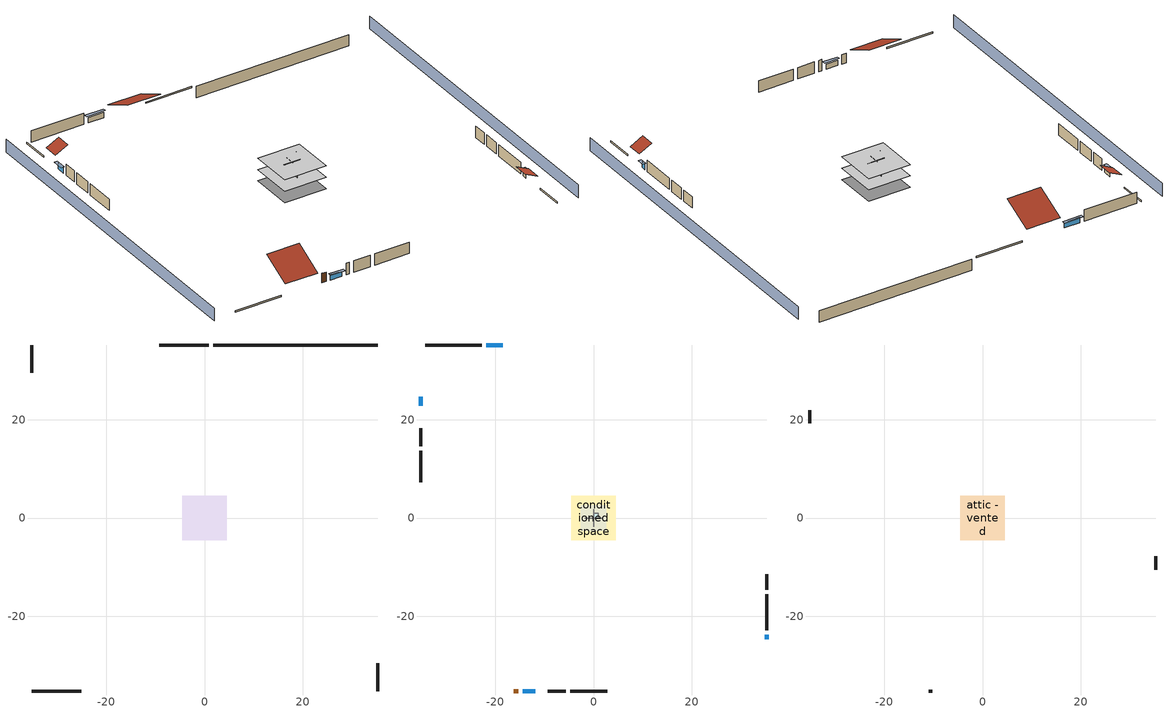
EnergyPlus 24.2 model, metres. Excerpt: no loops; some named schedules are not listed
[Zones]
basement - unconditioned
 floor foundation (Slab2 construction): -4.52,-4.52 -4.52,4.52 4.52,4.52 4.52,-4.52 z-2.13
 wall outside (RimJoist1 construction): 0.84,35.18 -9.25,35.18 z0.3:0.61
 wall outside (RimJoist2 construction): 35.18,-35.18 35.18,-29.57 z0.3:0.61
 wall outside (RimJoist3 construction): -35.18,-35.18 -25.09,-35.18 z0.3:0.61
 wall outside (RimJoist4 construction): -35.18,35.18 -35.18,29.57 z0.3:0.61
 wall foundation (FoundationWall1 construction): 35.18,35.18 1.77,35.18 z-2.13:0.3
conditioned space
 floor to basement - unconditioned (Floor2 construction): -4.52,-4.52 -4.52,4.52 4.52,4.52 4.52,-4.52 z0.3
 wall outside (AdiabaticWallConstruction 1): -16.19,-35.18 -15.28,-35.18 z0.3:2.34
 wall outside (AdiabaticWallConstruction): -18.4,35.18 -21.8,35.18 z0.3:1.43; 35.18,-24.65 35.18,-23.76 / -35.18,24.65 -35.18,22.86 z0.3:1.49; -14.35,-35.18 -11.84,-35.18 z0.3:1.4
 wall outside (Wall3 construction): -22.73,35.18 -34.25,35.18 z0.3:2.74
 wall outside (Wall4 construction): 35.18,-14.59 35.18,-11.41 z0.3:2.74
 wall outside (Wall7 construction): -4.71,-35.18 2.83,-35.18 z0.3:2.74
 wall outside (Wall8 construction): -35.18,13.71 -35.18,7.3 z0.3:2.74
 wall to garage (Wall5 construction): -1.83,0 1.83,0 z0.3:2.74
 wall to garage (Wall6 construction): 0,-1.83 0,1.83 z0.3:2.74
 window (WindowConstruction): -18.4,35.18 -21.8,35.18 z0.3:1.43
 window (WindowConstruction 1): 35.18,-24.65 35.18,-23.76 z0.3:1.49
 window (WindowConstruction 2): -14.35,-35.18 -11.84,-35.18 z0.3:1.4
 window (WindowConstruction 3): -35.18,24.65 -35.18,22.86 z0.3:1.49
 door (Door): -16.19,-35.18 -15.28,-35.18 z0.3:2.34
furnace airloop ret air zone
 floor adiabatic (AdiabaticConst): 0,0 0,1 1,1 1,0 z0
 wall adiabatic (AdiabaticConst): 0,1 0,0 1,0 1,1 0,1 z0:1
 ceiling adiabatic (AdiabaticConst): 1,0 1,1 0,1 0,0 z1
garage
 floor foundation (Slab1 construction): -2.59,-2.59 -2.59,2.59 2.59,2.59 2.59,-2.59 z0
 wall outside (Wall1 construction): 35.18,-22.83 35.18,-15.52 z0.3:2.74
 wall outside (Wall12 construction): -35.18,18.29 -35.18,14.63 z0.3:2.74
 wall outside (Wall2 construction): -9.29,-35.18 -5.63,-35.18 z0.3:2.74
attic - vented
 floor to garage (Floor1 construction): -2.59,-2.59 -2.59,2.59 2.59,2.59 2.59,-2.59 z2.74
 floor to conditioned space (Floor3 construction Reversed): -4.52,-4.52 -4.52,4.52 4.52,4.52 4.52,-4.52 z2.74
 wall outside (Wall10 construction): -35.18,21.93 -35.18,19.22 z0.3:2.74
 wall outside (Wall11 construction): -10.91,-35.18 -10.22,-35.18 z0.3:2.74
 wall outside (Wall9 construction): 35.18,-10.48 35.18,-7.77 z0.3:2.74
 roof outside (Roof1 construction): -17.47,35.18,2.74 -17.47,28.65,6.01 -10.18,28.65,6.01 -10.18,35.18,2.74
 roof outside (Roof2 construction): 35.18,-25.58,2.74 32.44,-25.58,4.11 32.44,-28.64,4.11 35.18,-28.64,2.74
 roof outside (Roof3 construction): -35.18,25.58,2.74 -32.44,25.58,4.11 -32.44,28.64,4.11 -35.18,28.64,2.74
 roof outside (Roof4 construction): -17.12,-35.18,2.74 -17.12,-28.88,5.89 -24.16,-28.88,5.89 -24.16,-35.18,2.74
shading: -39.75,35.18 -39.75,-35.18 / 39.75,-35.18 39.75,35.18 z0:2.74; -22.1,35.18 -18.1,35.18 -18.1,35.79 -22.1,35.79 z1.74; 35.18,-23.46 35.18,-24.96 35.79,-24.96 35.79,-23.46 z1.8; -11.53,-35.18 -14.66,-35.18 -14.66,-35.79 -11.53,-35.79 z1.71; -35.18,22.56 -35.18,24.96 -35.79,24.96 -35.79,22.56 z1.8
[Building]
Building 1: Terrain=Suburbs
[Site:Location]
Portland Intl Arpt_OR: Latitude {deg}=45.59; Longitude {deg}=-122.6; Time Zone {hr}=-8; Elevation {m}=33; Keep Site Location Information=Yes
[Site:GroundTemperature:Shallow]
10.2558, 8.96328, 8.85977, 9.47314, 11.9355, 14.3863, 16.5111, 17.8571, 17.9714, 16.8767, 14.8061, 12.4304
[Site:WaterMainsTemperature]
Calculation Method=Schedule; Temperature Schedule=mains temperature schedule
[Material] Roughness=Rough; Thermal Absorptance=0.9
Name | Thickness {m} | Conductivity {W/m-K} | Density {kg/m3} | Specific Heat {J/kg-K} | Solar Absorptance | Visible Absorptance
asphalt or fiberglass shingles | 0.00635 | 0.162714 | 1121.4 | 1465.45 | 0.85 | 0.85
ceiling loosefill ins | 0.0846667 | 0.0480833 | 16.02 | 1046.75 | 0.7 | 0.7
ceiling stud and cavity | 0.1397 | 1.39189 | 65.682 | 1177.47 | 0.7 | 0.7
ceiling stud and cavity 1 | 0.1397 | 0.302811 | 65.682 | 1177.47 | 0.7 | 0.7
concrete 4.0 in. | 0.1016 | 1.803125 | 2242.8 | 837.4 | 0.7 | 0.7
concrete 8.0 in. | 0.2032 | 1.803125 | 2242.8 | 837.4 | 0.7 | 0.7
door material | 0.04445 | 0.0612267 | 512.64 | 1214.23 | 0.7 | 0.7
floor covering | 0.0127 | 0.0433444 | 54.468 | 1339.84 | 0.6 | 0.6
floor stud and cavity | 0.1397 | 0.923637 | 92.3553 | 1139.71 | 0.7 | 0.7
furniture material basement - unconditioned 1; furniture material conditioned space 1; furniture material garage 1 | 0.1524 | 0.115458 | 640.8 | 1214.23 | 0.6 | 0.6
gypsum board | 0.0127 | 0.160291 | 801 | 837.4 | 0.6 | 0.6
osb sheathing 0.5 in. | 0.0127 | 0.115458 | 512.64 | 1214.23 | 0.6 | 0.6
osb sheathing 0.5 in. 1; osb sheathing 0.5 in. 2; osb sheathing 0.5 in. 3 | 0.0127 | 0.115458 | 512.64 | 1214.23 | 0.7 | 0.7
osb sheathing 0.75 in. | 0.01905 | 0.115458 | 512.64 | 1214.23 | 0.7 | 0.7
rim joist stud and cavity | 0.0508 | 0.178688 | 50.32683 | 1063.81 | 0.6 | 0.6
roof rigid ins | 0.00281632 | 0.029427 | 32.04 | 1214.23 | 0.7 | 0.7
wall rigid ins | 0.512978 | 0.029427 | 32.04 | 1214.23 | 0.7 | 0.7
wall stud and cavity | 0.1397 | 0.727959 | 139.0536 | 1170.24 | 0.6 | 0.6
wall stud and cavity 1 | 0.1397 | 0.550994 | 139.0536 | 1170.24 | 0.7 | 0.7
wall stud and cavity 2 | 0.1397 | 0.335416 | 139.0536 | 1170.24 | 0.7 | 0.7
wall stud and cavity 3 | 0.0889 | 0.380278 | 52.3479 | 1209.89 | 0.7 | 0.7
wall stud and cavity 4 | 0.0889 | 0.391764 | 83.0341 | 1211.67 | 0.7 | 0.7
wood siding | 0.0254 | 0.102417 | 544.68 | 1172.36 | 0.85 | 0.85
wood siding 1; wood siding 2 | 0.0254 | 0.102417 | 544.68 | 1172.36 | 0.7 | 0.7
[Material:NoMass]
Adiabatic: Roughness=Rough; Thermal Resistance {m2-K/W}=176.1; Thermal Absorptance=0.9; Solar Absorptance=0.7; Visible Absorptance=0.7
[WindowMaterial:SimpleGlazingSystem]
WindowMaterial: U-Factor {W/m2-K}=2.66866; Solar Heat Gain Coefficient=0.54
[Construction]
AdiabaticConst: Adiabatic
AdiabaticWallConstruction: wood siding 1, wall rigid ins, wall stud and cavity 3, gypsum board
AdiabaticWallConstruction 1: wood siding 2, wall rigid ins, wall stud and cavity 3, gypsum board
Door: door material
Floor1 construction: ceiling stud and cavity
Floor2 construction: floor stud and cavity, osb sheathing 0.75 in., floor covering
Floor3 construction Reversed: gypsum board, ceiling stud and cavity 1, ceiling loosefill ins
FoundationWall1 construction: concrete 8.0 in.
furniture construction basement - unconditioned 1: furniture material basement - unconditioned 1
furniture construction conditioned space 1: furniture material conditioned space 1
furniture construction garage 1: furniture material garage 1
PartitionWallConstruction: gypsum board, wall stud and cavity 4, gypsum board
RimJoist1 construction; RimJoist2 construction; RimJoist3 construction; RimJoist4 construction: wood siding, rim joist stud and cavity
Roof1 construction; Roof2 construction; Roof3 construction; Roof4 construction: asphalt or fiberglass shingles, roof rigid ins, osb sheathing 0.5 in.
Slab1 construction; Slab2 construction: concrete 4.0 in.
Wall1 construction; Wall2 construction: wood siding, osb sheathing 0.5 in. 1, wall stud and cavity
Wall10 construction; Wall11 construction; Wall12 construction; Wall9 construction: wood siding, osb sheathing 0.5 in. 2, wall stud and cavity
Wall3 construction; Wall4 construction: wood siding, osb sheathing 0.5 in. 1, wall stud and cavity 1, gypsum board
Wall5 construction: osb sheathing 0.5 in. 2, wall stud and cavity 2, gypsum board
Wall6 construction: osb sheathing 0.5 in. 3, wall stud and cavity 2, gypsum board
Wall7 construction; Wall8 construction: wood siding, osb sheathing 0.5 in. 2, wall stud and cavity 1, gypsum board
WindowConstruction; WindowConstruction 1; WindowConstruction 2; WindowConstruction 3: WindowMaterial
[Zone] Multiplier=1
Name | Volume {m3} | Part of Total Floor Area
attic - vented | 84.3588 | Yes
basement - unconditioned; conditioned space | 199.577 | Yes
furnace airloop ret air zone | 1 | No
garage | 65.242 | Yes
[Space]
Name | Zone | Volume {m3} | Space Type
attic - vented 1 | attic - vented | 84.3588
basement - unconditioned 1 | basement - unconditioned | 199.577
conditioned space 1 | conditioned space | 199.577
furnace airloop ret air space | furnace airloop ret air zone |  | Plenum Space Type
garage 1 | garage | 65.242
[ZoneInfiltration:EffectiveLeakageArea] Schedule=Always On Discrete
Name | Zone or Space | Effective Air Leakage Area {cm2} | Stack Coefficient | Wind Coefficient
infil attic - vented 1 | attic - vented 1 | 3619.76 | 0.000162043 | 3.52519e-05
infil garage 1 | garage 1 | 339.796 | 0.000129147 | 4.64657e-05
[ZoneMixing] Schedule=Always On Continuous; Design Flow Rate Calculation Method=Flow/Zone; Design Flow Rate {m3/s}=0
Name | Zone or Space | Source Zone or Space
whole house fan mix | attic - vented | conditioned space
furnace airloop_0 ZoneMixCondToDZ mix | basement - unconditioned | conditioned space
furnace airloop_0 ZoneMixDZToCond mix | conditioned space | basement - unconditioned
[SurfaceProperty:ExposedFoundationPerimeter] Exposed Perimeter Calculation Method=TotalExposedPerimeter
Name | Total Exposed Perimeter {m}
Slab2 | 33.40608
Slab1 | 14.6304
[InternalMass]
Name | Construction | Zone or ZoneList | Space or SpaceList | Surface Area {m2}
furniture mass basement - unconditioned 1 | furniture construction basement - unconditioned 1 | basement - unconditioned | basement - unconditioned 1 | 32.73903
furniture mass conditioned space 1 | furniture construction conditioned space 1 | conditioned space | conditioned space 1 | 32.73903
partition wall mass | PartitionWallConstruction | conditioned space | conditioned space 1 | 81.84758
furniture mass garage 1 | furniture construction garage 1 | garage | garage 1 | 2.67561
[OtherEquipment] Design Level Calculation Method=EquipmentLevel
Name | Fuel Type | Zone or ZoneList or Space or SpaceList | Schedule | Design Level {W} | Fraction Latent | Fraction Radiant | Fraction Lost
furnace airloop_0 RetCondToDZ; furnace airloop_0 SupCondToDZ; furnace airloop_0 SupSensLkToDZ; water heater sens | None | basement - unconditioned 1 | Always On Discrete | 0 | 0 | 0 | 0
furnace airloop_0 SupLatLkToDZ; water heater lat | None | basement - unconditioned 1 | Always On Discrete | 0 | 1 | 0 | 0
water heater energy adjustment1 | Electricity | basement - unconditioned 1 | Always On Discrete | 0.01 | 0 | 0 | 1
clothes dryer 1 | Electricity | conditioned space 1 | clothes_dryer | 0 | 0.015 | 0.081 | 0.85
cooking range 1 | Electricity | conditioned space 1 | cooking_range | 0 | 0.08 | 0.432 | 0.2
furnace airloop_0 SupCondToLv; furnace airloop_0 SupSensLkToCond; mech vent house fan sensible load | None | conditioned space 1 | Always On Discrete | 0 | 0 | 0 | 0
furnace airloop_0 SupLatLkToCond; mech vent house fan latent load | None | conditioned space 1 | Always On Discrete | 0 | 1 | 0 | 0
general water use latent | None | conditioned space 1 | general water use schedule | 62.594 | 1 | 0 | 0
general water use sensible | None | conditioned space 1 | general water use schedule | -61.6891 | 0 | 0.6 | 0
furnace airloop_0 RetCondToRP; furnace airloop_0 RetSensLkToRP | None | furnace airloop ret air space | Always On Discrete | 0 | 0 | 0 | 0
furnace airloop_0 RetLatLkToRP | None | furnace airloop ret air space | Always On Discrete | 0 | 1 | 0 | 0
[ZoneInfiltration:DesignFlowRate] Schedule=Always On Discrete
Name | Zone or ZoneList or Space or SpaceList | Design Flow Rate Calculation Method | Design Flow Rate {m3/s} | Air Changes per Hour {1/hr} | Constant Term Coefficient | Temperature Term Coefficient | Velocity Term Coefficient | Velocity Squared Term Coefficient
basement_unconditioned 1 duct leakage imbalance infil flow | basement - unconditioned 1 | Flow/Zone | 0
infil basement - unconditioned 1 | basement - unconditioned 1 | AirChanges/Hour |  | 0.1 | 1 | 0 | 0 | 0
infil flow; natural vent flow; whole house fan flow | conditioned space 1 | Flow/Zone | 0
[SurfaceProperty:IncidentSolarMultiplier] Incident Solar Multiplier=1; Incident Solar Multiplier Schedule=trans schedule winter=0.85 summer=0.7
Window1; Window2; Window3; Window4
[Lights] Design Level Calculation Method=LightingLevel; Return Air Fraction=0; Fraction Radiant=0.6; Fraction Visible=0.2; Fraction Replaceable=1
Name | Zone or ZoneList or Space or SpaceList | Schedule | Lighting Level {W}
interior lighting | conditioned space 1 | lighting_interior | 162.407
garage lighting | garage 1 | lighting_garage | 8.90227
[People]
occupants: Zone or ZoneList or Space or SpaceList=conditioned space 1; Number of People Schedule=occupants; Number of People Calculation Method=People; Number of People=3; Fraction Radiant=0.314171; Sensible Heat Fraction=0.56303; Activity Level Schedule=occupants activity schedule; Carbon Dioxide Generation Rate {m3/s-W}=0; Enable ASHRAE 55 Comfort Warnings=No; Mean Radiant Temperature Calculation Type=EnclosureAveraged
[ElectricEquipment] Design Level Calculation Method=EquipmentLevel
Name | Zone or ZoneList or Space or SpaceList | Schedule | Design Level {W} | Fraction Latent | Fraction Radiant | Fraction Lost
clothes dryer | conditioned space 1 | clothes_dryer | 6154.14 | 0.015 | 0.081 | 0.85
clothes washer | conditioned space 1 | clothes_washer | 166.503 | 0.03 | 0.162 | 0.7
cooking range | conditioned space 1 | cooking_range | 2082.97 | 0.08 | 0.432 | 0.2
dishwasher | conditioned space 1 | dishwasher | 330.55 | 0.3 | 0.18 | 0.4
fridge | conditioned space 1 | fridge schedule | 46.9578 | 0 | 0.6 | 0
mech vent bath fan 0 | conditioned space 1 | mech vent bath fan 0 schedule | 30 | 0 | 0 | 1
mech vent house fan | conditioned space 1 | mech vent house fan schedule | 0 | 0 | 0 | 1
mech vent house fan cfis | conditioned space 1 | mech vent house fan cfis schedule | 0 | 0 | 0 | 0
mech vent range fan 0 | conditioned space 1 | mech vent range fan 0 schedule | 30 | 0 | 0 | 1
misc plug loads | conditioned space 1 | plug_loads_other | 158.781 | 0.021 | 0.558 | 0.049
misc tv | conditioned space 1 | plug_loads_tv | 217.106 | 0 | 0.6 | 0
whole house fan | conditioned space 1 | Always On Discrete | 0 | 0 | 0 | 1
freezer | garage 1 | freezer schedule | 194.914 | 0 | 0.6 | 0
[SpaceList]
Plenum Space Type: furnace airloop ret air space
[AvailabilityManager:Scheduled]
furnace airloop Availability Manager: Schedule=Always On Discrete
[AirLoopHVAC:ReturnPlenum]
Air Loop HVAC Return Plenum 1: Zone=furnace airloop ret air zone
[WaterUse:Equipment]
dishwasher: Peak Flow Rate {m3/s}=5.24187e-06; Flow Rate Fraction Schedule=hot_water_dishwasher
[Foundation:Kiva] Wall Depth Below Slab {m}=0.2032
Name | Initial Indoor Air Temperature {C} | Wall Height Above Grade {m}
Foundation Kiva 1 | 13.4258 | 0.1016
Foundation Kiva 2 | 9.52053 | 0.3048
[Foundation:Kiva:Settings]
Soil Conductivity {W/m-K}=1.3848; Soil Density {kg/m3}=1842.3; Soil Specific Heat {J/kg-K}=418.7; Ground Solar Absorptivity=0.9; Ground Thermal Absorptivity=0.9; Ground Surface Roughness {m}=0.03; Far-Field Width {m}=40; Deep-Ground Boundary Condition=ZeroFlux; Deep-Ground Depth {m}=40; Minimum Cell Dimension {m}=0.2; Maximum Cell Growth Coefficient=3; Simulation Timestep=Timestep
[Exterior:Lights]
exterior lighting: Schedule=exterior lighting schedule; Design Level {W}=5.52521
[EnergyManagementSystem:GlobalVariable]
furnace_airloop_0_DuctImbalLkExhFanEquivCond
furnace_airloop_0_DuctImbalLkExhFanEquivDZ
furnace_airloop_0_DuctImbalLkSupFanEquivCond
furnace_airloop_0_DuctImbalLkSupFanEquivDZ
furnace_airloop_0_DZ_T
furnace_airloop_0_DZ_W
furnace_airloop_0_RetCondToDZ
furnace_airloop_0_RetCondToRP
furnace_airloop_0_RetLatLkToRP
furnace_airloop_0_RetSensLkToRP
furnace_airloop_0_SupCondToDZ
furnace_airloop_0_SupCondToLv
furnace_airloop_0_SupLatLkToCond
furnace_airloop_0_SupLatLkToDZ
furnace_airloop_0_SupSensLkToCond
furnace_airloop_0_SupSensLkToDZ
furnace_airloop_0_ZoneMixCondToDZ
furnace_airloop_0_ZoneMixDZToCond
furnace_airloop_AH_MFR
furnace_airloop_AH_Tout
furnace_airloop_AH_VFR
furnace_airloop_AH_Wout
furnace_airloop_Fan_RTF
furnace_airloop_RA_T
furnace_airloop_Ra_W
infil_program_Qfan
infil_program_Qinf
natural_vent_program_Qnv
natural_vent_program_Qwhf
[EnergyManagementSystem:Sensor]
Name | Output:Variable or Output:Meter Index Key | Output:Variable or Output:Meter
airflow_gain | infil flow | Infiltration Sensible Heat Gain Energy
airflow_gain_1 | natural vent flow | Infiltration Sensible Heat Gain Energy
airflow_gain_2 | whole house fan flow | Infiltration Sensible Heat Gain Energy
airflow_loss | infil flow | Infiltration Sensible Heat Loss Energy
airflow_loss_1 | natural vent flow | Infiltration Sensible Heat Loss Energy
airflow_loss_2 | whole house fan flow | Infiltration Sensible Heat Loss Energy
clg_load_cond |  | Cooling:EnergyTransfer:Zone:CONDITIONED SPACE
clg_load_duct |  | Cooling:EnergyTransfer:Zone:FURNACE AIRLOOP RET AIR ZONE
clg_sp_s; clg_sp_s_1 | cooling setpoint | Schedule Value
clothes_dryer_exhaust_0_sch_s | clothes_dryer | Schedule Value
cool_season | cooling season schedule | Schedule Value
ducts_conv | furnace airloop_0 RetCondToRP | Other Equipment Convective Heating Energy
ducts_conv_1 | furnace airloop_0 RetLatLkToRP | Other Equipment Convective Heating Energy
ducts_conv_2 | furnace airloop_0 RetSensLkToRP | Other Equipment Convective Heating Energy
ducts_conv_3 | furnace airloop_0 SupCondToLv | Other Equipment Convective Heating Energy
ducts_conv_4 | furnace airloop_0 SupLatLkToCond | Other Equipment Convective Heating Energy
ducts_conv_5 | furnace airloop_0 SupSensLkToCond | Other Equipment Convective Heating Energy
ducts_rad | furnace airloop_0 RetCondToRP | Other Equipment Radiant Heating Energy
ducts_rad_1 | furnace airloop_0 RetLatLkToRP | Other Equipment Radiant Heating Energy
ducts_rad_2 | furnace airloop_0 RetSensLkToRP | Other Equipment Radiant Heating Energy
ducts_rad_3 | furnace airloop_0 SupCondToLv | Other Equipment Radiant Heating Energy
ducts_rad_4 | furnace airloop_0 SupLatLkToCond | Other Equipment Radiant Heating Energy
ducts_rad_5 | furnace airloop_0 SupSensLkToCond | Other Equipment Radiant Heating Energy
furnace_airloop_0_DZ_T_s | basement - unconditioned | Zone Air Temperature
furnace_airloop_0_DZ_W_s | basement - unconditioned | Zone Mean Air Humidity Ratio
furnace_airloop_AH_MFR_s | Node 7 | System Node Mass Flow Rate
furnace_airloop_AH_Tout_s | Node 7 | System Node Temperature
furnace_airloop_AH_VFR_s | Node 7 | System Node Current Density Volume Flow Rate
furnace_airloop_AH_Wout_s | Node 7 | System Node Humidity Ratio
furnace_airloop_RA_T_s | Node 10 | System Node Temperature
furnace_airloop_Ra_W_s | Node 10 | System Node Humidity Ratio
htg_load_cond |  | Heating:EnergyTransfer:Zone:CONDITIONED SPACE
htg_load_duct |  | Heating:EnergyTransfer:Zone:FURNACE AIRLOOP RET AIR ZONE
htg_sp_s; htg_sp_s_1 | heating setpoint | Schedule Value
ig_ee_conv | clothes dryer | Electric Equipment Convective Heating Energy
ig_ee_conv_2 | cooking range | Electric Equipment Convective Heating Energy
ig_ee_conv_3 | dishwasher | Electric Equipment Convective Heating Energy
ig_ee_conv_4 | fridge | Electric Equipment Convective Heating Energy
ig_ee_conv_5 | misc plug loads | Electric Equipment Convective Heating Energy
ig_ee_conv_6 | misc tv | Electric Equipment Convective Heating Energy
ig_ee_conv_7 | whole house fan | Electric Equipment Convective Heating Energy
ig_ee_rad | clothes dryer | Electric Equipment Radiant Heating Energy
ig_ee_rad_2 | cooking range | Electric Equipment Radiant Heating Energy
ig_ee_rad_3 | dishwasher | Electric Equipment Radiant Heating Energy
ig_ee_rad_4 | fridge | Electric Equipment Radiant Heating Energy
ig_ee_rad_5 | misc plug loads | Electric Equipment Radiant Heating Energy
ig_ee_rad_6 | misc tv | Electric Equipment Radiant Heating Energy
ig_ee_rad_7 | whole house fan | Electric Equipment Radiant Heating Energy
ig_lgt_conv | interior lighting | Lights Convective Heating Energy
ig_lgt_rad | interior lighting | Lights Radiant Heating Energy
ig_lgt_vis | interior lighting | Lights Visible Radiation Heating Energy
ig_oe_conv | clothes dryer 1 | Other Equipment Convective Heating Energy
ig_oe_conv_1 | cooking range 1 | Other Equipment Convective Heating Energy
ig_oe_conv_2 | general water use latent | Other Equipment Convective Heating Energy
ig_oe_conv_3 | general water use sensible | Other Equipment Convective Heating Energy
ig_oe_rad | clothes dryer 1 | Other Equipment Radiant Heating Energy
ig_oe_rad_1 | cooking range 1 | Other Equipment Radiant Heating Energy
ig_oe_rad_2 | general water use latent | Other Equipment Radiant Heating Energy
ig_oe_rad_3 | general water use sensible | Other Equipment Radiant Heating Energy
ig_ppl_conv | occupants | People Convective Heating Energy
ig_ppl_rad | occupants | People Radiant Heating Energy
im_conv | furniture mass conditioned space 1 | Surface Inside Face Convection Heat Gain Energy
im_conv_1 | partition wall mass | Surface Inside Face Convection Heat Gain Energy
im_ig | furniture mass conditioned space 1 | Surface Inside Face Internal Gains Radiation Heat Gain Energy
im_ig_1 | partition wall mass | Surface Inside Face Internal Gains Radiation Heat Gain Energy
im_lgt | furniture mass conditioned space 1 | Surface Inside Face Lights Radiation Heat Gain Energy
im_lgt_1 | partition wall mass | Surface Inside Face Lights Radiation Heat Gain Energy
im_sol | furniture mass conditioned space 1 | Surface Inside Face Solar Radiation Heat Gain Energy
im_sol_1 | partition wall mass | Surface Inside Face Solar Radiation Heat Gain Energy
im_surf | furniture mass conditioned space 1 | Surface Inside Face Net Surface Thermal Radiation Heat Gain Energy
im_surf_1 | partition wall mass | Surface Inside Face Net Surface Thermal Radiation Heat Gain Energy
mech_vent_bath_fan_0_sch_s | mech vent bath fan 0 schedule | Schedule Value
mech_vent_range_fan_0_sch_s | mech vent range fan 0 schedule | Schedule Value
mv_conv | mech vent bath fan 0 | Electric Equipment Convective Heating Energy
mv_conv_1 | mech vent house fan | Electric Equipment Convective Heating Energy
mv_conv_2 | mech vent house fan cfis | Electric Equipment Convective Heating Energy
mv_conv_3 | mech vent range fan 0 | Electric Equipment Convective Heating Energy
mv_conv_4 | mech vent house fan latent load | Other Equipment Convective Heating Energy
mv_conv_5 | mech vent house fan sensible load | Other Equipment Convective Heating Energy
mv_rad | mech vent bath fan 0 | Electric Equipment Radiant Heating Energy
mv_rad_1 | mech vent house fan | Electric Equipment Radiant Heating Energy
mv_rad_2 | mech vent house fan cfis | Electric Equipment Radiant Heating Energy
mv_rad_3 | mech vent range fan 0 | Electric Equipment Radiant Heating Energy
mv_rad_4 | mech vent house fan latent load | Other Equipment Radiant Heating Energy
mv_rad_5 | mech vent house fan sensible load | Other Equipment Radiant Heating Energy
natural_vent_s | natural vent schedule | Schedule Value
out_pb_s |  | Site Outdoor Air Barometric Pressure
out_wt_s |  | Site Outdoor Air Humidity Ratio
site_vw_s |  | Site Wind Speed
ss_back_out | Window1 | Surface Window Shortwave from Zone Back Out Window Heat Transfer Rate
ss_back_out_1 | Window2 | Surface Window Shortwave from Zone Back Out Window Heat Transfer Rate
ss_back_out_2 | Window3 | Surface Window Shortwave from Zone Back Out Window Heat Transfer Rate
ss_back_out_3 | Window4 | Surface Window Shortwave from Zone Back Out Window Heat Transfer Rate
ss_conv | Door1 | Surface Inside Face Convection Heat Gain Energy
ss_conv_1 | Window1 | Surface Inside Face Convection Heat Gain Energy
ss_conv_2 | Window2 | Surface Inside Face Convection Heat Gain Energy
ss_conv_3 | Window3 | Surface Inside Face Convection Heat Gain Energy
ss_conv_4 | Window4 | Surface Inside Face Convection Heat Gain Energy
ss_ig | Door1 | Surface Inside Face Internal Gains Radiation Heat Gain Energy
ss_ig_1 | Window1 | Surface Inside Face Internal Gains Radiation Heat Gain Energy
